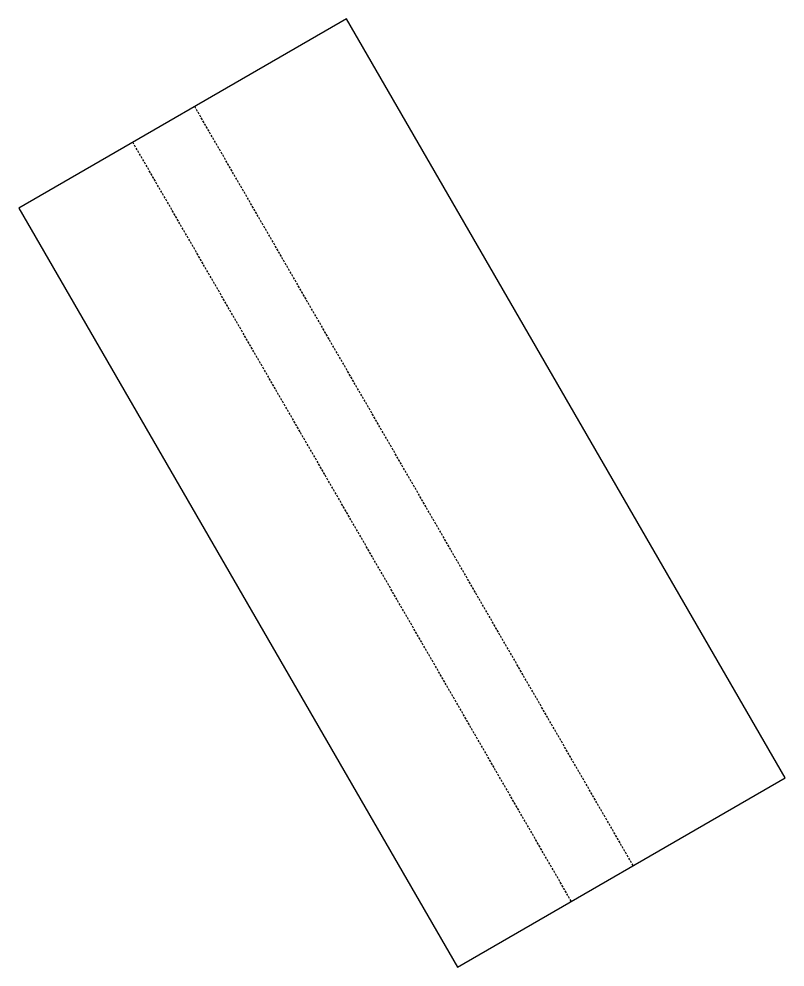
# Model space of a CAD drawing. Header units: metres. Extents: x -119 to 56, y -14 to 202.
import ezdxf

# ---------------------------------------------------------------- set-up
doc = ezdxf.new("R2010")
doc.units = ezdxf.units.M
doc.linetypes.add('DASHED', pattern=[0.75, 0.5, -0.25])
doc.layers.add('BEND', color=7, linetype='DASHED')
doc.layers.add('OUTLINE', color=1, linetype='CONTINUOUS')

msp = doc.modelspace()

# ---------------------------------------------------------------- linework, layer by layer
at = {"layer": 'BEND'}
for p, q in [((21.374544, 9.023067), (-78.625456, 182.228148)), ((7.25833, 0.873067), (-92.74167, 174.078148))]:
    msp.add_line(p, q, dxfattribs=at)
at = {"layer": 'OUTLINE'}
for p, q in [((-43.98444, 202.228148), (-118.722432, 159.078148)), ((56.01556, 29.023067), (-43.98444, 202.228148)), ((-118.722432, 159.078148), (-18.722432, -14.126933)), ((-18.722432, -14.126933), (56.01556, 29.023067))]:
    msp.add_line(p, q, dxfattribs=at)

doc.saveas('drawing.dxf')
